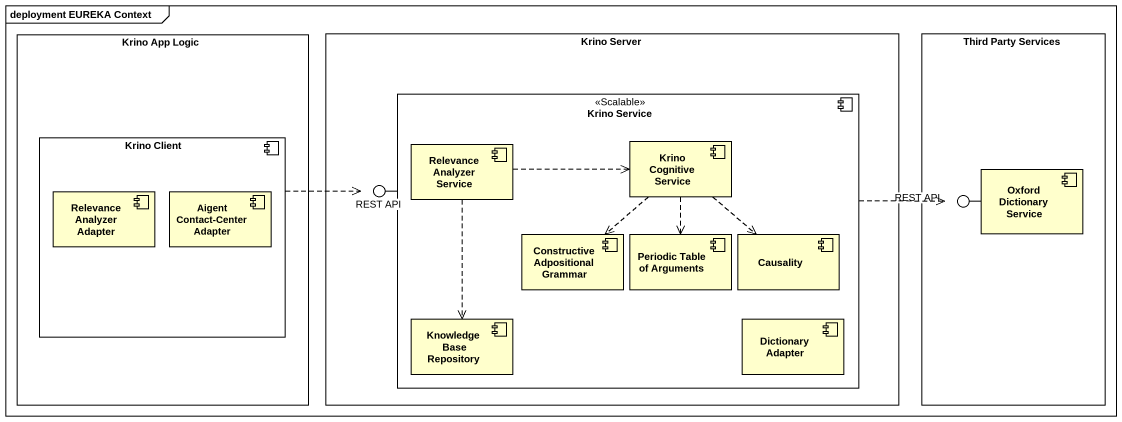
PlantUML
@startuml
mainframe deployment EUREKA Context
rectangle "Krino App Logic" as Krino_App_Logic {
  component "Krino Client" as Krino_Client {
    component "Relevance Analyzer Adapter" as Relevance_Analyzer_Adapter
    component "Aigent Contact-Center Adapter" as Aigent_Contact_Center
  }
}
rectangle "Krino Server" as Krino_Server {
  component "Krino Service" as Krino_Service <<Scalable>> {
    component "Relevance Analyzer Service" as Relevance_Analyzer_Service
    component "Krino Cognitive Service" as Krino_Cognitive_Service
    component "Constructive Adpositional Grammar" as Constructive_Adpositional
    component "Periodic Table of Arguments" as Periodic_Table_of_Arguments
    component Causality
    component "Knowledge Base Repository" as Knowledge_Base_Repository
    component "Dictionary Adapter" as Dictionary_Adapter
  }
}
rectangle "Third Party Services" as Third_Party_Services {
  component "Oxford Dictionary Service" as Oxford_Dictionary_Service
}
() "REST API" as REST_API
() "REST API" as REST_API_2
Krino_Service -left- REST_API
Oxford_Dictionary_Service -left- REST_API_2
Krino_Service .right.> REST_API_2
Krino_Client .right.> REST_API
Relevance_Analyzer_Service .right.> Krino_Cognitive_Service
Relevance_Analyzer_Service ..> Knowledge_Base_Repository
Krino_Cognitive_Service ..> Constructive_Adpositional
Krino_Cognitive_Service ..> Periodic_Table_of_Arguments
Krino_Cognitive_Service ..> Causality
@enduml
